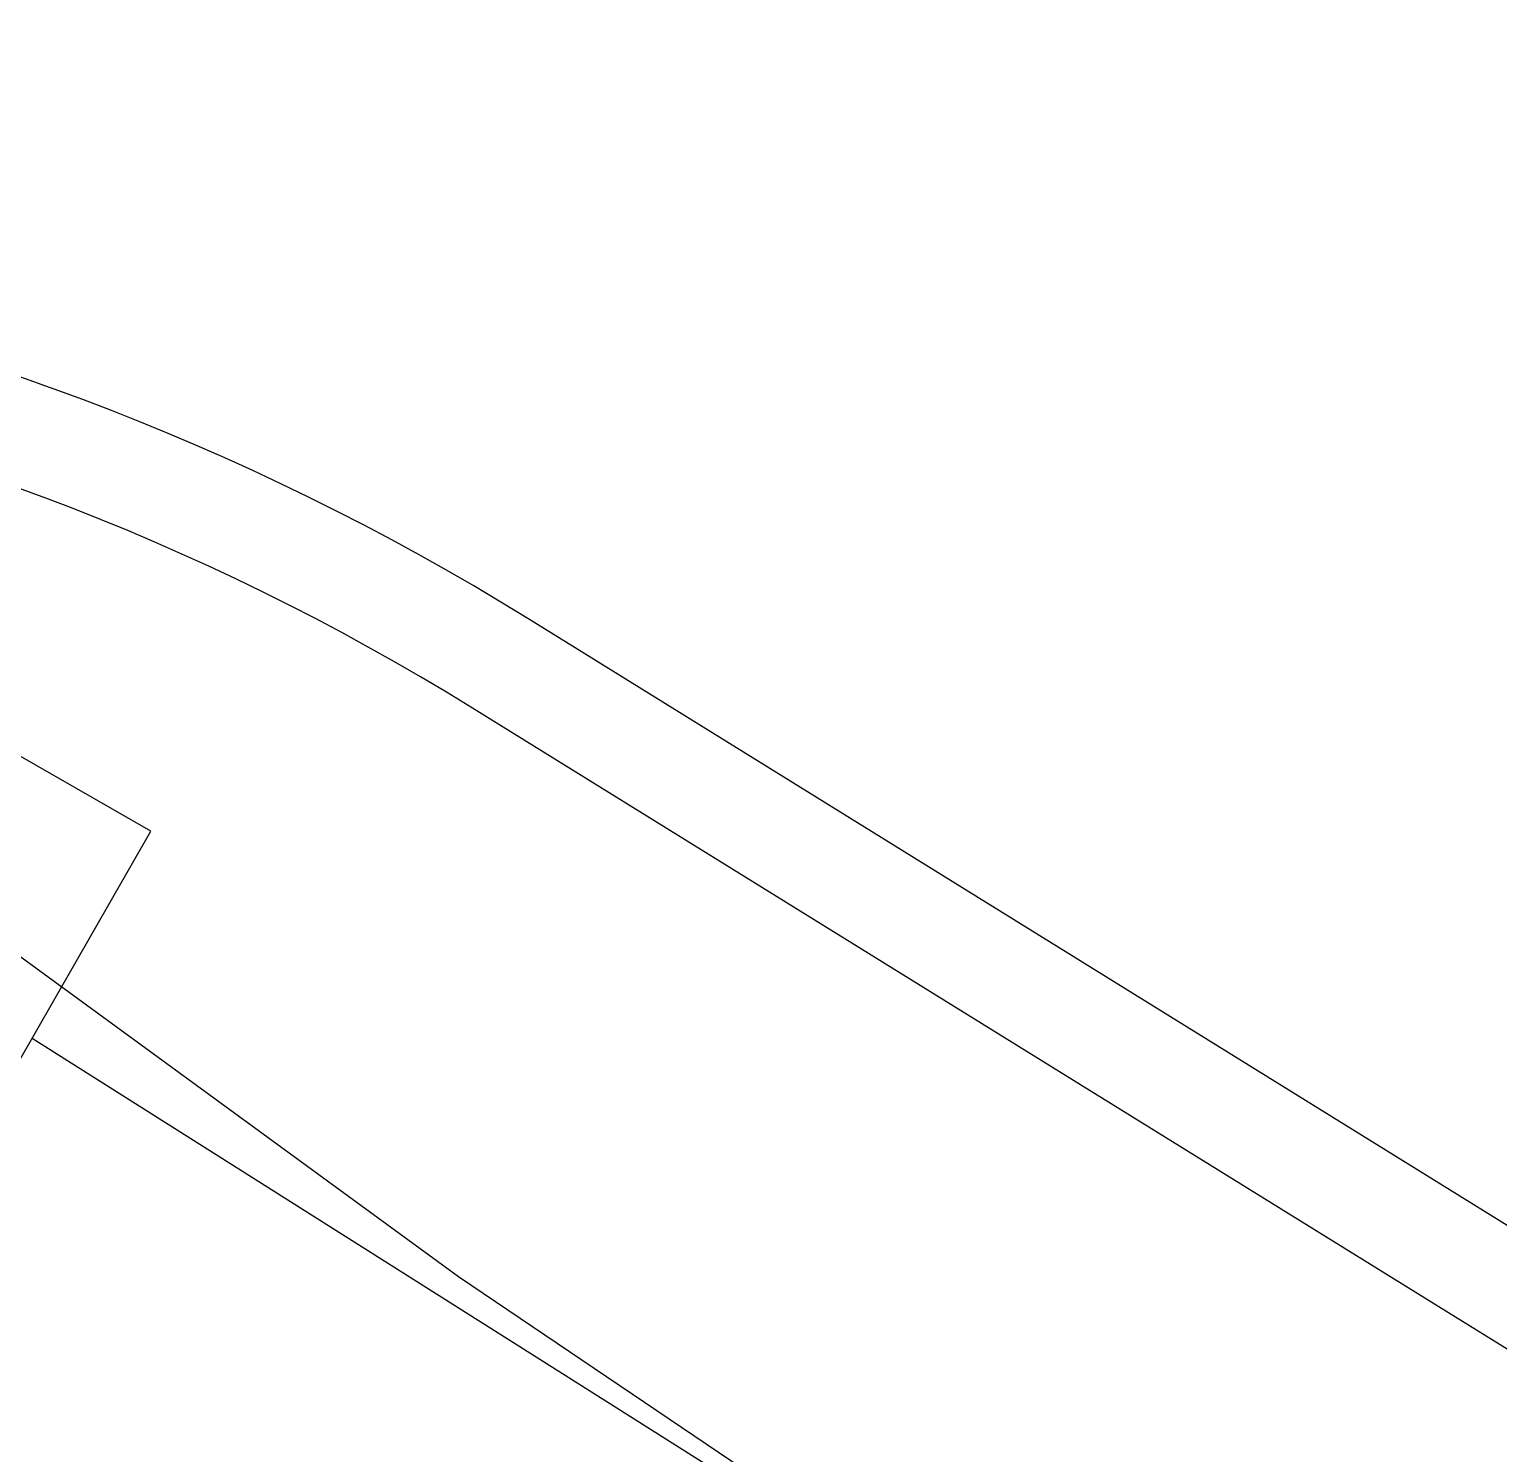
# Model space of a CAD drawing. Extents: x 421500 to 422711, y 436000 to 437000.
# Drawn here: x 422005.289 to 422007.035, y 436495.209 to 436496.901 of the extents above; entities that cross this region are included whole.
import ezdxf

# ---------------------------------------------------------------- set-up
doc = ezdxf.new("R2010")
doc.units = 0
doc.linetypes.add('1004', pattern=[6, 4, -2])
doc.linetypes.add('XREF UTC_716709_AJB_1b$0$DASHDOT1', pattern=[2, 1, -0.5, 0, -0.5])
doc.layers.get('0').update_dxf_attribs({"color": 210})
for name, color, linetype in [('716709-ExBase$0$XC-LCCCarriageway', 251, 'Continuous'), ('Lines', 1, 'Continuous'), ('Pr-Kerb', 2, 'Continuous'), ('Pr-KerbEdge', 8, 'Continuous'), ('XREF UTC_716709_AJB_1b$0$du-UTCBOX', 42, 'Continuous'), ('XREF UTC_716709_AJB_1b$0$du-UTCDUCT-F1', 42, 'XREF UTC_716709_AJB_1b$0$DASHDOT1')]:
    doc.layers.add(name, color=color, linetype=linetype)

# ---------------------------------------------------------------- blocks, each defined once
blk = doc.blocks.new('XREF UTC_716709_AJB_1b$0$CCB')
for p, q in [((-0.4125, 0.4125), (-0.4125, -0.4125)), ((0.4125, 0.4125), (-0.4125, 0.4125)), ((0.4125, -0.4125), (0.4125, 0.4125)), ((-0.4125, -0.4125), (0.4125, -0.4125))]:
    blk.add_line(p, q)

msp = doc.modelspace()

# ---------------------------------------------------------------- linework, layer by layer
at = {"layer": '716709-ExBase$0$XC-LCCCarriageway', "flags": 128}
msp.add_lwpolyline([(422019.9582, 436484.4751), (422020.2015, 436485.2614), (422020.0706, 436486.074), (422019.3218, 436486.9412), (422018.6627, 436487.299), (422017.6112, 436487.9127), (422012.0592, 436491.309), (422008.4284, 436493.6437), (422005.7992, 436495.4185), (422004.6416, 436496.2636), (422003.9659, 436496.5454), (422003.2339, 436496.5363), (422002.1622, 436495.8376), (422001.3603, 436494.6645)], dxfattribs=at)
msp.add_lwpolyline([(422019.9582, 436484.4751), (422020.2015, 436485.2614), (422020.0706, 436486.074), (422019.3218, 436486.9412), (422018.6627, 436487.299), (422017.6112, 436487.9127), (422012.0592, 436491.309), (422008.4284, 436493.6437), (422005.7992, 436495.4185), (422004.6416, 436496.2636), (422003.9659, 436496.5454), (422003.2339, 436496.5363), (422002.1622, 436495.8376), (422001.3603, 436494.6645)], dxfattribs=at)
at = {"layer": 'Lines', "linetype": '1004', "const_width": 0.1, "flags": 128}
msp.add_lwpolyline([(422012.0883, 436495.7422, 0.000763), (422005.7427, 436499.7676), (421998.582, 436504.3201)], format="xyb", dxfattribs=at)
at = {"layer": 'Pr-Kerb', "flags": 128}
msp.add_lwpolyline([(422019.4987, 436483.6917), (422019.7685, 436484.1518, 0.407102), (422018.761, 436488.2196), (422005.8815, 436496.2009, 0.401136), (422001.8247, 436495.3438), (422001.3603, 436494.6645), (422001.1935, 436494.4138), (422001.1657, 436494.372)], format="xyb", dxfattribs=at)
at = {"layer": 'Pr-KerbEdge', "flags": 128}
msp.add_lwpolyline([(422019.3909, 436483.755), (422019.6607, 436484.2151, 0.407102), (422018.6952, 436488.1133), (422005.8157, 436496.0946, 0.401136), (422001.9278, 436495.2732), (422001.4639, 436494.5946), (422001.2975, 436494.3445), (422001.2697, 436494.3027)], format="xyb", dxfattribs=at)
at = {"layer": 'Pr-KerbEdge'}
msp.add_arc((422086.9238, 436454.9562), 118.125, 133.732121, 133.732121, dxfattribs=at)
at = {"layer": 'XREF UTC_716709_AJB_1b$0$du-UTCDUCT-F1', "flags": 128}
msp.add_lwpolyline([(422005.2926, 436495.7024), (422012.004, 436491.46)], dxfattribs=at)

# ---------------------------------------------------------------- block references
at = {"layer": 'XREF UTC_716709_AJB_1b$0$du-UTCBOX', "color": 2, "rotation": 330.1650297979847}
msp.add_blockref('XREF UTC_716709_AJB_1b$0$CCB', (422004.8704, 436495.7955), dxfattribs=at)

doc.saveas('drawing.dxf')
